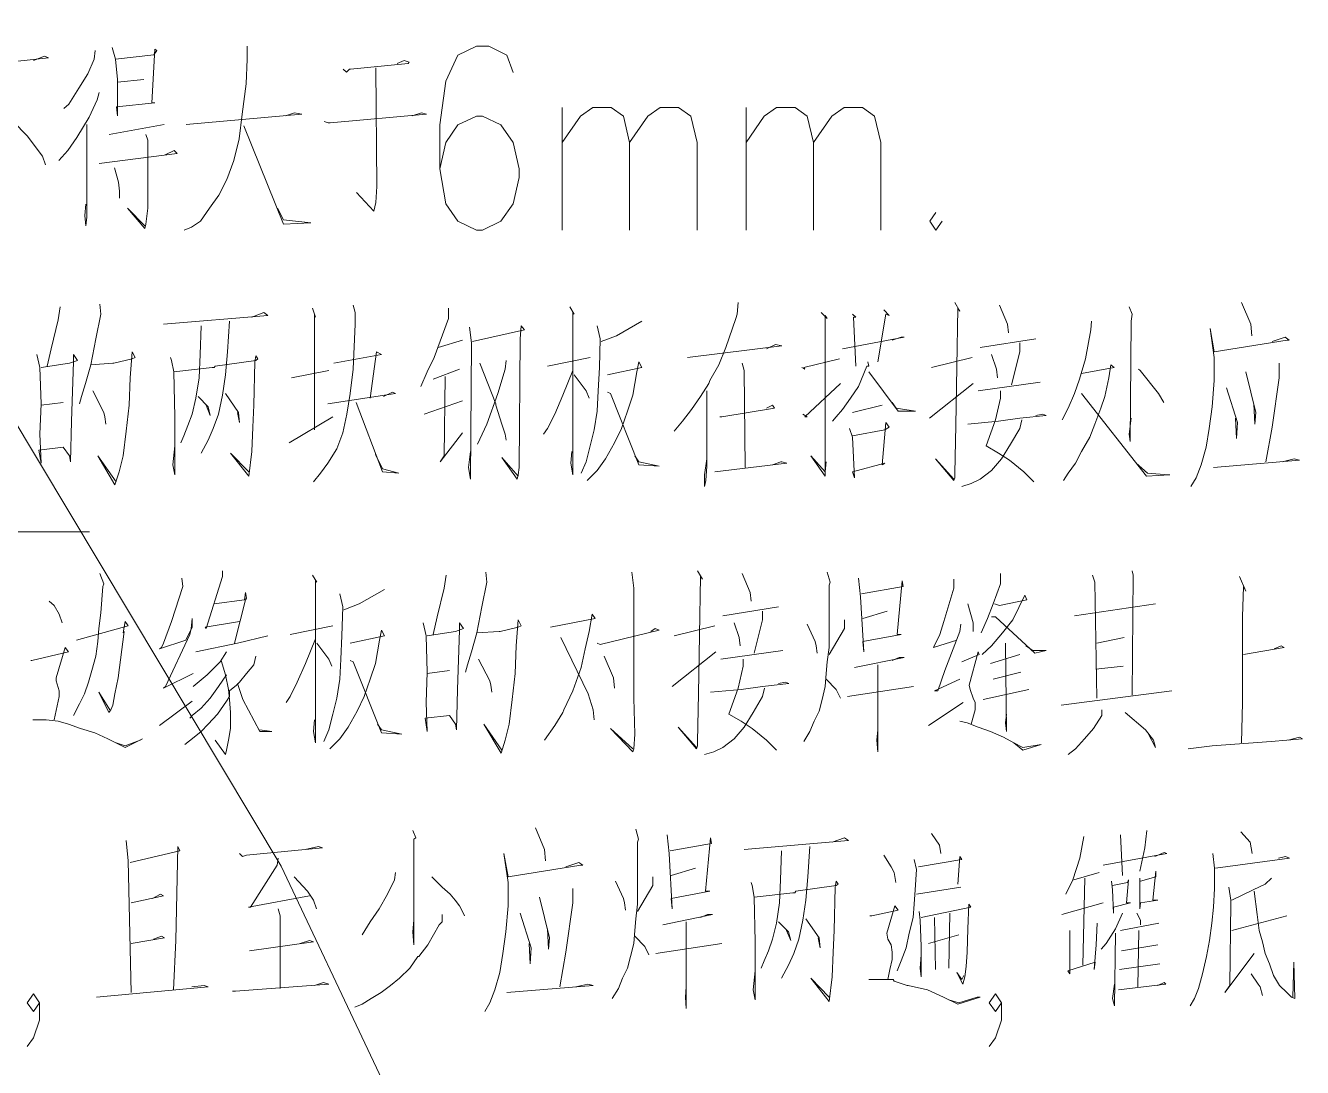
# Model space of a CAD drawing. Header units: millimetres. Extents: x 0 to 829, y 0 to 586.
# Drawn here: x 634.11 to 661.5, y 454.36 to 476.71 of the extents above; entities that cross this region are included whole.
import ezdxf

# ---------------------------------------------------------------- set-up
doc = ezdxf.new("R2010")
doc.units = ezdxf.units.MM

msp = doc.modelspace()

# ---------------------------------------------------------------- linework, layer by layer
at = {"color": 0, "lineweight": 0}
for points in [[(614.831694, 291.75075), (624.166194, 302.051861), (632.445889, 313.21375), (639.593167, 325.137639), (645.533944, 337.703583), (650.218833, 350.791639), (653.594917, 364.274806), (655.633972, 378.022556), (656.318361, 391.907889), (655.633972, 405.789694), (653.594917, 419.540972), (650.218833, 433.024139), (645.533944, 446.112194), (639.593167, 458.678139), (632.445889, 470.5985), (624.166194, 481.763917), (614.831694, 492.065028)], [(635.60325, 476.175917), (635.578556, 475.988944), (635.448028, 475.6785), (635.254, 475.368056), (635.035278, 475.029389), (634.929444, 474.934139)], [(635.970139, 476.239417), (636.037167, 475.988944), (636.0795, 475.555028), (636.0795, 475.152861), (636.0795, 474.902389), (636.0795, 474.778917), (636.058333, 474.965889), (636.883833, 475.057611), (636.820333, 475.057611), (636.883833, 476.207667), (636.926167, 476.175917), (636.862667, 476.084194), (636.037167, 475.988944)], [(638.862917, 476.271167), (638.862917, 475.988944), (638.84175, 475.463306), (638.753556, 474.810667), (638.690056, 474.2815), (638.580694, 473.815833), (638.429, 473.413667), (638.252611, 473.071472), (638.058583, 472.792778), (637.861028, 472.514083), (637.667, 472.387083), (637.515306, 472.327111)], [(644.570861, 475.706722), (644.436806, 476.080667), (644.045222, 476.271167), (643.780639, 476.271167), (643.385528, 476.080667), (643.124472, 475.51975), (642.993944, 474.581361), (642.993944, 473.639444), (643.124472, 472.888028), (643.385528, 472.514083), (643.780639, 472.327111), (643.911167, 472.327111), (644.306278, 472.514083), (644.570861, 472.888028), (644.701389, 473.452472), (644.701389, 473.639444), (644.570861, 474.203889), (644.306278, 474.581361), (643.911167, 474.768333), (643.780639, 474.768333), (643.385528, 474.581361), (643.124472, 474.203889), (642.993944, 473.639444)], [(632.36475, 475.77375), (634.601361, 476.020694), (634.516694, 476.052444), (634.276806, 475.960722)], [(640.926667, 475.77375), (640.993694, 475.71025), (641.057194, 475.77375), (641.078361, 475.77375), (642.320139, 475.897222), (642.341306, 475.928972), (642.231944, 475.960722), (642.08025, 475.897222)], [(641.621639, 475.8055), (641.646333, 473.258444), (641.621639, 472.91625), (641.579306, 472.729278), (641.208889, 473.134972), (641.579306, 472.729278), (641.600472, 472.824528)], [(636.0795, 475.495056), (636.643944, 475.555028)], [(635.687917, 475.276333), (635.645583, 475.121111), (635.472722, 474.747167), (635.211667, 474.31325), (635.014111, 474.034556), (634.820083, 473.815833)], [(637.557639, 474.591944), (640.037667, 474.810667), (639.882444, 474.842417), (639.688417, 474.778917)], [(640.513917, 474.655444), (640.602111, 474.623694), (640.644444, 474.623694), (642.708194, 474.810667), (642.602361, 474.842417), (642.404806, 474.778917)], [(645.622139, 472.327111), (645.622139, 474.955306)], [(645.622139, 474.203889), (646.01725, 474.768333), (646.278306, 474.955306), (646.673417, 474.955306), (646.934472, 474.768333), (647.068528, 474.203889), (647.068528, 472.327111)], [(647.068528, 474.203889), (647.460111, 474.768333), (647.724694, 474.955306), (648.119806, 474.955306), (648.380861, 474.768333), (648.514917, 474.203889), (648.514917, 472.327111)], [(649.566194, 472.327111), (649.566194, 474.955306)], [(649.566194, 474.203889), (649.957778, 474.768333), (650.222361, 474.955306), (650.617472, 474.955306), (650.878528, 474.768333), (651.012583, 474.203889), (651.012583, 472.327111)], [(651.012583, 474.203889), (651.404167, 474.768333), (651.66875, 474.955306), (652.063861, 474.955306), (652.324917, 474.768333), (652.455444, 474.203889), (652.455444, 472.327111)], [(634.537861, 473.724111), (634.470833, 473.911083), (634.146278, 474.345), (633.842889, 474.655444)], [(635.426861, 474.591944), (635.426861, 472.605806), (635.405694, 472.418833), (635.384528, 472.637556), (635.405694, 472.8845)], [(635.906639, 474.37675), (637.081389, 474.591944)], [(638.795889, 474.563722), (639.646083, 472.450583), (640.231694, 472.482333), (639.646083, 472.542306), (639.515556, 472.792778)], [(636.689806, 474.37675), (636.732139, 474.253278), (636.732139, 473.350167), (636.732139, 472.792778), (636.689806, 472.450583), (636.668639, 472.358861), (636.298222, 472.792778), (636.668639, 472.418833)], [(635.687917, 473.755861), (637.363611, 473.971056), (637.296583, 474.034556), (637.102556, 473.942833)], [(636.016, 473.660611), (636.100667, 473.350167), (636.121833, 473.163194), (636.121833, 473.007972)], [(653.640778, 472.701056), (653.51025, 472.514083), (653.640778, 472.327111), (653.771306, 472.514083)], [(634.855361, 470.679639), (634.8095, 470.400944), (634.657806, 469.780056), (634.573139, 469.406111)], [(635.702028, 470.739611), (635.723194, 470.524417), (635.613833, 469.99525), (635.508, 469.437861), (635.398639, 469.032167), (635.310444, 468.753472), (635.268111, 468.59825)], [(640.266972, 470.647889), (640.330472, 470.460917), (640.309306, 470.524417), (640.309306, 468.040861)], [(641.134806, 470.711389), (641.180667, 470.556167), (641.180667, 470.305694), (641.134806, 469.342611), (641.071306, 468.816972), (641.004278, 468.379528), (640.919611, 467.977361), (640.789083, 467.635167), (640.591528, 467.324722), (640.439833, 467.109528), (640.288139, 466.922556)], [(643.180917, 470.647889), (643.180917, 470.429167), (642.874, 469.593083), (642.722306, 469.282639), (642.591778, 468.972194)], [(645.787944, 470.679639), (645.876139, 470.524417), (645.851444, 470.556167), (645.851444, 467.077778), (645.809111, 467.324722), (645.830278, 467.575194)], [(649.396861, 470.771361), (649.375694, 470.524417), (649.351, 470.429167), (649.135806, 469.808278), (648.984111, 469.437861), (648.786556, 469.095667), (648.765389, 469.032167), (648.592528, 468.753472), (648.394972, 468.474778), (648.200944, 468.224306), (648.028083, 468.009111)], [(654.046472, 470.771361), (654.155833, 470.584389), (654.1135, 470.647889), (654.071167, 468.132583), (654.046472, 467.109528), (654.046472, 467.014278), (654.025306, 466.954306), (653.633722, 467.419972), (654.025306, 466.982528)], [(655.0025, 470.711389), (655.178889, 470.305694), (655.200056, 470.118722)], [(657.785917, 470.679639), (657.852944, 470.524417), (657.82825, 470.369194), (657.807083, 467.790389), (657.785917, 467.945611), (657.82825, 468.287806)], [(660.198917, 470.771361), (660.396472, 470.305694), (660.417639, 470.05875)], [(637.070806, 470.305694), (639.310944, 470.492667), (639.22275, 470.556167), (638.961694, 470.460917)], [(651.178389, 470.556167), (651.308917, 470.429167), (651.266583, 470.492667), (651.266583, 467.388222), (651.266583, 467.046028), (650.959667, 467.479944), (651.266583, 467.13775), (651.28775, 467.356472)], [(651.852194, 470.524417), (651.919222, 470.460917), (651.873361, 470.460917), (651.919222, 469.406111)], [(652.526, 470.616139), (652.635361, 470.492667), (652.568333, 470.524417), (652.395472, 469.497833)], [(637.875139, 470.273944), (637.853972, 469.653056), (637.832806, 469.159167), (637.765778, 468.721722), (637.681111, 468.379528), (637.592917, 468.132583), (637.504722, 467.913861), (637.441222, 467.758639)], [(637.875139, 467.543444), (638.026833, 467.822139), (638.136194, 468.069083), (638.245556, 468.379528), (638.33375, 468.785222), (638.39725, 469.219139), (638.439583, 469.716556), (638.485444, 470.369194)], [(643.636, 470.245722), (643.678333, 469.903528), (643.657167, 466.982528), (643.614833, 467.233), (643.657167, 467.575194)], [(643.6995, 469.935278), (644.81075, 470.182222), (644.743722, 470.273944), (644.722556, 469.99525), (644.701389, 467.233), (644.680222, 467.077778), (644.659056, 466.982528), (644.330972, 467.448194), (644.680222, 467.046028)], [(646.373556, 470.273944), (646.440583, 469.99525), (646.419417, 469.374361), (646.394722, 468.876944), (646.373556, 468.443028), (646.310056, 468.040861), (646.221861, 467.698667), (646.137194, 467.356472), (646.027833, 467.109528)], [(647.329583, 470.369194), (646.786306, 470.05875), (646.46175, 469.935278)], [(656.981583, 470.369194), (656.960417, 470.182222), (656.851056, 469.561333), (656.720528, 469.127417), (656.611167, 468.816972), (656.480639, 468.506528), (656.350111, 468.256056)], [(660.851556, 469.935278), (661.133778, 470.027), (661.221972, 469.9635), (661.176111, 469.9635), (659.613306, 469.716556), (659.525111, 470.213972), (659.613306, 469.593083), (659.613306, 469.095667), (659.567444, 468.53475), (659.503944, 468.069083), (659.436917, 467.666917), (659.331083, 467.292972), (659.221722, 467.014278), (659.112361, 466.827306)], [(642.962194, 469.808278), (643.484306, 469.9635)], [(648.310306, 469.593083), (650.331722, 469.840028), (650.201194, 469.871778), (650.003639, 469.780056)], [(651.633472, 469.780056), (652.959917, 470.027), (652.896417, 470.027), (652.698861, 469.9635)], [(654.58975, 469.808278), (655.785667, 469.99525)], [(655.439944, 469.903528), (655.439944, 469.716556), (655.263556, 469.003944)], [(634.354417, 469.653056), (634.417917, 469.374361), (634.442611, 468.59825), (634.417917, 467.945611), (634.442611, 467.324722), (634.39675, 467.603417), (634.918861, 467.666917), (635.049389, 467.479944), (635.070556, 467.356472), (635.091722, 468.224306), (635.137583, 469.497833), (635.137583, 469.653056), (635.22225, 469.529583), (635.049389, 469.469611), (634.442611, 469.374361)], [(635.508, 469.437861), (635.98425, 469.469611), (636.005417, 469.469611), (636.397, 469.561333), (636.464028, 469.593083), (636.397, 469.716556), (636.354667, 469.159167), (636.3335, 468.5665), (636.266472, 468.009111), (636.202972, 467.479944), (636.114778, 467.13775), (636.026583, 466.859056), (635.659694, 467.479944), (636.051278, 466.922556)], [(637.2225, 469.593083), (637.243667, 469.529583), (637.289528, 469.282639), (637.310694, 468.319556), (637.310694, 467.448194), (637.310694, 467.077778), (637.268361, 467.292972), (637.310694, 467.698667)], [(637.289528, 469.282639), (638.115028, 469.374361), (638.157361, 469.374361), (638.178528, 469.406111), (639.049889, 469.529583), (639.092222, 469.561333), (639.049889, 469.624833), (639.028722, 469.497833), (639.007556, 468.5665), (638.982861, 468.100833), (638.961694, 467.575194), (638.898194, 467.046028), (638.506611, 467.543444), (638.898194, 467.13775)], [(640.722056, 469.469611), (641.745111, 469.653056), (641.63575, 469.716556), (641.505222, 468.721722)], [(645.308167, 469.406111), (646.221861, 469.593083)], [(650.765639, 469.374361), (650.829139, 469.342611), (650.807972, 469.374361), (651.569972, 469.561333)], [(653.549056, 469.374361), (654.416889, 469.593083)], [(654.829639, 469.653056), (654.939, 469.342611), (654.960167, 469.159167)], [(639.811889, 469.159167), (640.612694, 469.314389)], [(643.417278, 469.342611), (642.852833, 469.127417)], [(644.419167, 469.529583), (644.398, 469.342611), (644.242778, 468.816972), (644.006417, 468.164333), (643.808861, 467.730417)], [(643.854722, 469.469611), (644.200444, 468.59825), (644.200444, 468.5665), (644.330972, 468.164333), (644.398, 467.945611), (644.419167, 467.822139)], [(645.851444, 469.314389), (645.63625, 468.785222), (645.463389, 468.379528), (645.308167, 468.069083), (645.2235, 467.945611)], [(646.592278, 469.219139), (647.329583, 469.374361), (647.266083, 469.497833), (647.22375, 469.282639), (647.135556, 468.785222), (647.026194, 468.443028), (646.895667, 468.069083), (646.743972, 467.758639), (646.549944, 467.419972), (646.373556, 467.1695), (646.158361, 466.954306)], [(649.481528, 469.469611), (649.527389, 469.314389), (649.548556, 467.233)], [(652.17675, 469.497833), (652.201444, 469.406111), (652.155583, 469.406111), (651.982722, 468.972194), (651.809861, 468.721722), (651.633472, 468.474778), (651.502944, 468.319556), (651.418278, 468.224306)], [(652.201444, 469.282639), (652.829389, 468.443028), (653.199806, 468.443028), (652.787056, 468.506528), (652.698861, 468.63)], [(656.766389, 469.250889), (657.461361, 469.374361), (657.394333, 469.437861), (657.352, 469.159167), (657.263806, 468.753472), (657.179139, 468.506528), (657.048611, 468.164333), (656.93925, 467.885639), (656.766389, 467.575194), (656.635861, 467.324722), (656.480639, 467.109528), (656.374806, 466.954306)], [(657.983472, 469.342611), (658.025806, 469.314389), (658.417389, 468.816972), (658.52675, 468.63)], [(660.287111, 469.282639), (660.502306, 468.411278), (660.481139, 468.164333), (660.459972, 468.59825)], [(661.00325, 469.469611), (661.00325, 469.159167), (660.851556, 468.100833), (660.721028, 467.356472)], [(643.113889, 469.187389), (643.092722, 467.479944), (643.004528, 467.356472), (643.484306, 467.977361)], [(645.876139, 469.219139), (646.137194, 468.876944), (646.200694, 468.721722)], [(650.786806, 468.379528), (650.875, 468.319556), (650.829139, 468.319556), (651.591139, 469.032167)], [(653.503194, 468.287806), (654.438056, 469.032167)], [(654.547417, 468.876944), (655.873861, 469.063917)], [(635.550333, 468.876944), (635.790222, 468.411278), (635.811389, 468.319556), (635.832556, 468.164333)], [(637.811639, 468.753472), (638.026833, 468.53475), (638.072694, 468.351306), (637.9845, 468.5665)], [(638.39725, 468.816972), (638.679472, 468.411278), (638.700639, 468.196083), (638.658306, 468.411278)], [(640.591528, 468.59825), (642.0485, 468.816972), (641.985, 468.845194), (641.787444, 468.753472)], [(646.592278, 468.845194), (646.655778, 468.816972), (647.266083, 467.292972), (647.7, 467.26475), (647.266083, 467.356472), (647.177889, 467.479944)], [(648.723056, 468.876944), (648.723056, 467.26475), (648.701889, 466.954306), (648.677194, 466.827306), (648.677194, 467.077778), (648.723056, 467.419972)], [(655.027194, 468.876944), (655.027194, 468.721722), (654.917833, 468.256056), (654.720278, 467.698667), (654.981333, 467.543444), (655.221222, 467.388222), (655.524611, 467.13775), (655.743333, 466.922556)], [(656.766389, 468.816972), (658.156333, 467.046028), (658.657278, 467.077778), (658.632583, 467.077778), (658.1775, 467.109528), (657.937611, 467.324722)], [(659.874361, 468.940444), (660.110722, 468.196083), (660.089556, 467.853889), (660.068389, 468.287806)], [(634.442611, 468.5665), (634.918861, 468.63)], [(641.201833, 468.63), (641.766278, 467.13775), (642.115528, 467.109528), (641.766278, 467.20125), (641.614583, 467.511694)], [(643.484306, 468.66175), (642.658806, 468.379528)], [(649.005278, 468.319556), (649.047611, 468.319556), (650.180028, 468.506528), (650.134167, 468.5665), (650.003639, 468.506528)], [(651.852194, 468.411278), (652.483667, 468.5665)], [(639.766028, 467.758639), (640.700889, 468.319556)], [(651.788694, 468.069083), (651.852194, 467.885639), (651.894528, 467.014278), (651.852194, 467.13775), (652.547167, 467.324722), (652.483667, 467.292972), (652.568333, 468.196083), (652.635361, 468.100833), (652.547167, 468.040861), (651.852194, 467.913861)], [(655.482278, 468.256056), (655.439944, 468.069083), (655.242389, 467.730417), (655.048361, 467.419972), (654.829639, 467.1695), (654.58975, 466.982528), (654.395722, 466.890806), (654.198167, 466.827306)], [(654.328694, 468.164333), (654.981333, 468.224306), (655.439944, 468.287806), (656.004389, 468.351306), (655.937361, 468.379528), (655.785667, 468.351306)], [(659.592139, 467.233), (661.437167, 467.388222), (661.327806, 467.419972), (661.070278, 467.356472)], [(648.895917, 467.13775), (650.441083, 467.324722), (650.331722, 467.356472), (650.310556, 467.356472), (650.134167, 467.292972)], [(514.674556, 465.850111), (635.483306, 465.850111)], [(635.702028, 464.957583), (635.790222, 464.738861), (635.765528, 464.678889), (635.723194, 464.117972), (635.680861, 463.775778), (635.659694, 463.497083), (635.613833, 463.186639), (635.529167, 462.876194), (635.462139, 462.62925), (635.377472, 462.378778), (635.268111, 462.163583), (635.137583, 461.913111)], [(638.33375, 465.017556), (638.33375, 464.894083), (637.9845, 463.775778), (637.963333, 463.807528), (638.700639, 463.931)], [(640.266972, 464.925833), (640.355167, 464.770611), (640.330472, 464.802361), (640.330472, 461.323972), (640.288139, 461.570917), (640.309306, 461.821389)], [(643.135056, 464.925833), (643.092722, 464.647139), (642.941028, 464.02625), (642.852833, 463.652306)], [(643.98525, 464.989333), (644.006417, 464.770611), (643.897056, 464.241444), (643.787694, 463.684056), (643.678333, 463.278361), (643.593667, 462.999667), (643.547806, 462.844444)], [(647.114389, 464.989333), (647.156722, 464.647139), (647.156722, 462.347028), (647.156722, 462.287056), (647.177889, 461.510944), (647.156722, 461.2005), (647.135556, 461.137), (646.655778, 461.634417), (647.135556, 461.2005)], [(648.5255, 465.017556), (648.634861, 464.834111), (648.592528, 464.894083), (648.546667, 462.378778), (648.5255, 461.355722), (648.5255, 461.260472), (648.504333, 461.2005), (648.11275, 461.666167), (648.504333, 461.228722)], [(649.481528, 464.957583), (649.657917, 464.551889), (649.679083, 464.364917)], [(651.308917, 464.989333), (651.372417, 464.770611), (651.35125, 464.707111), (651.35125, 463.807528), (651.35125, 463.373611), (651.308917, 463.063167), (651.28775, 462.812694), (651.266583, 462.534), (651.199556, 462.255306), (651.136056, 462.008361), (651.026694, 461.789639), (650.9385, 461.570917), (650.807972, 461.355722)], [(655.027194, 464.957583), (655.027194, 464.738861), (654.871972, 464.304944), (654.744972, 463.9945), (654.614444, 463.684056)], [(657.00275, 464.925833), (657.048611, 464.770611), (657.090944, 462.287056)], [(657.852944, 465.017556), (657.874111, 464.925833), (657.852944, 462.347028)], [(660.156583, 464.894083), (660.287111, 464.583639), (660.24125, 464.678889), (660.220083, 464.02625), (660.220083, 462.191806), (660.198917, 461.323972)], [(637.462389, 464.862333), (637.483556, 464.678889), (637.243667, 463.931), (637.070806, 463.465333), (637.028472, 463.373611), (636.986139, 463.341861), (637.550583, 463.528833), (637.681111, 463.807528), (637.681111, 463.9945), (637.659944, 463.775778), (637.63525, 463.652306), (637.113139, 462.534), (637.070806, 462.50225), (637.702278, 462.812694)], [(651.982722, 464.862333), (652.025056, 464.460167), (652.092083, 463.278361), (652.070917, 463.497083), (652.896417, 463.652306), (652.808222, 463.652306), (652.917583, 464.802361), (652.93875, 464.678889), (652.046222, 464.523667)], [(654.025306, 464.834111), (654.025306, 464.647139), (653.810111, 463.931), (653.721917, 463.652306), (653.591389, 463.373611), (654.092333, 463.528833)], [(634.615472, 464.364917), (634.724833, 464.273194), (634.834194, 464.086222), (634.897694, 463.89925)], [(638.157361, 464.304944), (638.81, 464.396667), (638.831167, 464.551889), (638.852333, 464.428417), (638.831167, 464.396667), (638.591278, 463.465333)], [(640.852583, 464.523667), (640.919611, 464.241444), (640.898444, 463.620556), (640.87375, 463.123139), (640.852583, 462.689222), (640.789083, 462.287056), (640.700889, 461.944861), (640.612694, 461.602667), (640.506861, 461.355722)], [(641.808611, 464.615389), (641.265333, 464.304944), (640.940778, 464.181472)], [(654.896667, 464.304944), (655.0025, 464.273194), (655.591639, 464.396667), (655.545778, 464.491917), (655.28825, 463.96275), (655.069528, 463.684056), (654.829639, 463.405361), (654.635611, 463.218389)], [(645.375194, 463.807528), (646.331222, 463.9945), (646.264194, 464.086222), (646.200694, 463.715806), (646.1125, 463.341861), (646.027833, 462.939694), (645.851444, 462.442278), (645.657417, 462.036583), (645.63625, 461.976611), (645.463389, 461.697917), (645.244667, 461.383944)], [(649.068778, 464.054472), (650.264694, 464.241444)], [(649.918972, 464.149722), (649.918972, 463.96275), (649.742583, 463.250139)], [(652.070917, 463.9945), (652.593028, 464.149722)], [(654.328694, 464.304944), (654.438056, 463.89925), (654.438056, 463.715806)], [(656.611167, 464.054472), (658.350361, 464.304944)], [(635.201083, 463.528833), (636.308806, 463.839278), (636.245306, 463.931), (636.202972, 463.684056), (636.224139, 463.715806), (636.093611, 462.720972), (636.026583, 462.378778), (635.98425, 462.131833), (635.941917, 462.036583), (635.896056, 461.976611), (635.680861, 462.410528), (635.92075, 462.036583)], [(639.787194, 463.652306), (640.700889, 463.839278)], [(642.637639, 463.89925), (642.701139, 463.620556), (642.722306, 462.844444), (642.701139, 462.191806), (642.722306, 461.570917), (642.679972, 461.853139), (643.202083, 461.913111), (643.332611, 461.726139), (643.353778, 461.602667), (643.374944, 462.474028), (643.417278, 463.744028), (643.417278, 463.89925), (643.505472, 463.775778), (643.332611, 463.715806), (642.722306, 463.620556)], [(643.787694, 463.684056), (644.267472, 463.715806), (644.288639, 463.715806), (644.680222, 463.807528), (644.743722, 463.839278), (644.680222, 463.96275), (644.634361, 463.405361), (644.613194, 462.812694), (644.549694, 462.255306), (644.482667, 461.726139), (644.398, 461.383944), (644.309806, 461.10525), (643.939389, 461.726139), (644.330972, 461.16875)], [(648.028083, 463.620556), (648.895917, 463.839278)], [(649.308667, 463.89925), (649.418028, 463.588806), (649.439194, 463.405361)], [(650.875, 463.871028), (651.047861, 463.497083), (651.069028, 463.405361), (651.090194, 463.250139)], [(651.679333, 463.96275), (651.679333, 463.775778), (651.35125, 463.218389)], [(654.177, 463.871028), (654.155833, 463.715806), (653.831278, 462.876194), (653.679583, 462.442278), (653.612556, 462.442278), (654.155833, 462.689222)], [(654.829639, 464.02625), (654.917833, 464.02625), (655.7645, 463.250139), (656.004389, 463.310111), (655.722167, 463.310111), (655.570472, 463.405361)], [(637.765778, 463.278361), (638.658306, 463.465333), (639.310944, 463.620556)], [(640.330472, 463.560583), (640.115278, 463.031417), (639.938889, 462.62925), (639.787194, 462.318806), (639.702528, 462.191806)], [(641.071306, 463.465333), (641.808611, 463.620556), (641.745111, 463.744028), (641.702778, 463.528833), (641.614583, 463.031417), (641.505222, 462.689222), (641.374694, 462.318806), (641.223, 462.008361), (641.028972, 461.666167), (640.852583, 461.415694), (640.637389, 461.2005)], [(645.590389, 463.588806), (646.179528, 462.378778), (646.288889, 462.036583), (646.310056, 461.821389)], [(646.373556, 463.465333), (646.440583, 463.433583), (647.7, 463.744028), (647.615333, 463.775778), (647.527139, 463.715806)], [(657.090944, 463.465333), (657.676556, 463.588806)], [(634.223889, 463.094917), (634.245056, 463.094917), (635.028222, 463.278361), (634.961194, 463.373611), (634.767167, 462.720972), (634.767167, 462.657472), (634.834194, 462.442278), (634.834194, 462.318806), (634.724833, 461.821389)], [(638.418417, 463.278361), (638.287889, 463.063167), (638.005667, 462.784472), (637.702278, 462.534)], [(640.355167, 463.465333), (640.612694, 463.123139), (640.679722, 462.967917)], [(647.982222, 462.534), (648.917083, 463.278361)], [(649.026444, 463.123139), (650.352889, 463.310111)], [(654.198167, 463.063167), (654.568583, 463.218389), (654.547417, 463.278361), (654.353389, 462.56575), (654.374556, 462.474028), (654.438056, 462.287056), (654.483917, 462.191806), (654.483917, 462.036583), (654.395722, 461.726139)], [(655.133028, 463.465333), (655.157722, 461.570917), (655.133028, 461.757889), (655.157722, 461.944861)], [(660.24125, 463.218389), (661.112611, 463.373611), (661.045583, 463.405361), (660.893889, 463.341861)], [(639.049889, 463.186639), (639.007556, 462.999667), (638.852333, 462.812694), (638.700639, 462.62925), (638.637139, 462.56575), (638.485444, 462.442278), (638.485444, 462.318806), (638.418417, 462.223556), (638.224389, 461.944861), (638.026833, 461.726139), (637.875139, 461.570917), (637.723444, 461.447444), (637.529417, 461.292222)], [(638.309056, 463.094917), (638.39725, 462.784472), (638.46075, 462.474028), (638.485444, 462.255306), (638.506611, 461.976611), (638.506611, 461.634417), (638.46075, 461.383944), (638.418417, 461.16875), (638.39725, 461.0735), (638.178528, 461.383944)], [(641.071306, 463.094917), (641.134806, 463.063167), (641.745111, 461.539167), (642.179028, 461.510944), (641.745111, 461.602667), (641.656917, 461.726139)], [(643.830028, 463.123139), (644.069917, 462.657472), (644.091083, 462.56575), (644.115778, 462.410528)], [(646.52525, 463.186639), (646.722806, 462.720972), (646.743972, 462.50225)], [(649.506222, 463.123139), (649.506222, 462.967917), (649.396861, 462.50225), (649.199306, 461.944861), (649.460361, 461.789639), (649.70025, 461.634417), (650.003639, 461.383944), (650.222361, 461.16875)], [(651.894528, 462.939694), (652.959917, 463.154889), (652.850556, 463.154889), (652.698861, 463.094917)], [(652.395472, 462.999667), (652.395472, 461.137), (652.374306, 461.383944), (652.395472, 461.602667)], [(655.439944, 463.218389), (654.808472, 463.031417)], [(638.418417, 462.784472), (638.245556, 462.534), (638.072694, 462.287056), (637.875139, 462.068333), (637.681111, 461.913111), (637.63525, 461.853139)], [(642.722306, 462.812694), (643.202083, 462.876194)], [(654.871972, 462.689222), (655.461111, 462.844444)], [(657.069778, 462.907944), (657.655389, 462.967917)], [(638.658306, 462.5975), (638.767667, 462.255306), (639.138083, 461.570917), (639.395611, 461.570917), (639.138083, 461.602667)], [(649.961306, 462.50225), (649.918972, 462.318806), (649.721417, 461.976611), (649.527389, 461.666167), (649.308667, 461.415694), (649.068778, 461.228722), (648.87475, 461.137), (648.677194, 461.0735)], [(648.807722, 462.410528), (649.460361, 462.474028), (649.918972, 462.534), (650.483417, 462.5975), (650.416389, 462.62925), (650.264694, 462.5975)], [(651.28775, 462.689222), (651.502944, 462.474028), (651.591139, 462.287056)], [(651.742833, 462.318806), (653.157472, 462.534)], [(655.633972, 462.474028), (654.656778, 462.255306)], [(656.328944, 462.131833), (658.699611, 462.442278)], [(636.986139, 461.697917), (637.681111, 462.223556)], [(653.482028, 461.697917), (654.222861, 462.191806)], [(657.200306, 462.036583), (657.200306, 461.913111), (657.023917, 461.634417), (656.829889, 461.415694), (656.635861, 461.2005), (656.480639, 461.0735)], [(657.697722, 461.976611), (658.135167, 461.602667), (658.308028, 461.383944), (658.350361, 461.228722), (658.198667, 461.510944)], [(634.266222, 461.821389), (634.417917, 461.821389), (634.548444, 461.821389), (634.8095, 461.789639), (635.028222, 461.726139), (635.289278, 461.634417), (635.592667, 461.539167), (635.874889, 461.415694), (636.114778, 461.292222), (636.245306, 461.228722), (636.615722, 461.415694), (636.569861, 461.383944), (636.245306, 461.260472), (636.051278, 461.323972)], [(654.155833, 461.789639), (654.307528, 461.757889), (654.547417, 461.666167), (654.808472, 461.570917), (655.090694, 461.447444), (655.309417, 461.323972), (655.503444, 461.16875), (655.895028, 461.292222), (655.503444, 461.228722), (655.309417, 461.323972)], [(659.048861, 461.2005), (659.567444, 461.260472), (660.830389, 461.355722), (661.504194, 461.415694), (661.437167, 461.447444), (661.200806, 461.383944)], [(642.415389, 459.447194), (642.482417, 459.291972), (642.440083, 459.260222), (642.440083, 456.991861), (642.415389, 457.270556), (642.440083, 457.521028)], [(645.047111, 459.507167), (645.241139, 459.0415), (645.265833, 458.794556)], [(647.199056, 459.475417), (647.262556, 459.260222), (647.241389, 459.196722), (647.241389, 458.297139), (647.241389, 457.863222), (647.199056, 457.552778), (647.177889, 457.302306), (647.156722, 457.023611), (647.089694, 456.744917), (647.026194, 456.494444), (646.916833, 456.27925), (646.828639, 456.060528), (646.698111, 455.841806)], [(658.163389, 459.447194), (658.121056, 459.07325), (658.011694, 458.575833)], [(660.184806, 459.415444), (660.382361, 459.196722), (660.403528, 459.07325), (660.424694, 458.949778)], [(636.266472, 459.228472), (636.308806, 458.794556), (636.372306, 455.968806)], [(647.872861, 459.351944), (647.915194, 458.949778), (647.982222, 457.767972), (647.961056, 457.986694), (648.786556, 458.141917), (648.698361, 458.141917), (648.807722, 459.291972), (648.828889, 459.164972), (647.936361, 459.00975)], [(649.523861, 459.0415), (651.764, 459.228472), (651.675806, 459.291972), (651.41475, 459.196722)], [(653.545528, 459.383694), (653.718389, 459.133222), (653.743083, 458.949778)], [(656.815778, 459.320194), (656.731111, 458.854528), (656.575889, 458.388861), (656.424194, 458.078417)], [(657.598944, 459.351944), (657.641278, 458.484111)], [(636.351139, 458.762806), (637.416528, 459.00975), (637.374194, 459.105), (637.331861, 457.087111), (637.286, 456.028778)], [(638.700639, 458.949778), (638.764139, 458.886278), (638.852333, 458.918028), (640.482167, 459.07325), (640.393972, 459.105), (640.11175, 459.0415)], [(645.69975, 458.667556), (645.981972, 458.762806), (646.066639, 458.699306), (646.024306, 458.699306), (644.4615, 458.452361), (644.373306, 458.949778), (644.4615, 458.328889), (644.4615, 457.831472), (644.415639, 457.270556), (644.352139, 456.804889), (644.285111, 456.402722), (644.17575, 456.028778), (644.069917, 455.750083), (643.960556, 455.563111)], [(650.328194, 459.00975), (650.307028, 458.388861), (650.285861, 457.891444), (650.218833, 457.457528), (650.134167, 457.115333), (650.045972, 456.868389), (649.957778, 456.649667), (649.894278, 456.494444)], [(650.328194, 456.27925), (650.479889, 456.557944), (650.58925, 456.804889), (650.698611, 457.115333), (650.786806, 457.521028), (650.850306, 457.954944), (650.892639, 458.452361), (650.9385, 459.105)], [(652.522472, 458.918028), (652.677694, 458.667556), (652.741194, 458.544083), (652.783528, 458.328889)], [(653.263306, 458.667556), (654.198167, 458.822778), (654.155833, 458.886278), (654.109972, 458.297139)], [(657.228528, 458.699306), (658.597306, 458.949778), (658.533806, 458.978), (658.339778, 458.886278)], [(659.578028, 458.949778), (659.620361, 458.639333), (659.620361, 458.201889), (659.599194, 457.799722), (659.556861, 457.457528), (659.511, 457.087111), (659.4475, 456.744917), (659.359306, 456.370972), (659.271111, 456.060528), (659.186444, 455.841806), (659.09825, 455.686583)], [(659.641528, 458.639333), (661.229028, 458.854528), (661.140833, 458.886278), (660.989139, 458.854528)], [(639.526139, 458.854528), (639.504972, 458.699306), (638.937, 457.799722), (638.894667, 457.799722), (640.199944, 458.046667)], [(647.961056, 458.484111), (648.479639, 458.639333)], [(653.175111, 458.822778), (653.220972, 458.607583), (653.196278, 458.173667), (653.175111, 457.863222), (653.153944, 457.581), (653.069278, 457.242333), (653.00225, 456.931889), (652.892889, 456.649667), (652.808222, 456.434472)], [(639.871861, 458.452361), (640.157611, 458.141917), (640.288139, 457.954944), (640.351639, 457.767972)], [(642.0485, 458.544083), (642.023806, 458.388861), (641.872111, 458.078417), (641.69925, 457.767972), (641.505222, 457.489278), (641.328833, 457.210583)], [(642.828139, 458.452361), (643.046861, 458.233639), (643.219722, 458.078417), (643.329083, 457.954944), (643.417278, 457.831472), (643.480778, 457.708), (643.526639, 457.61275)], [(646.765139, 458.357111), (646.938, 457.986694), (646.959167, 457.891444), (646.980333, 457.736222)], [(647.569472, 458.452361), (647.569472, 458.265389), (647.241389, 457.708)], [(649.675556, 458.328889), (649.696722, 458.265389), (649.742583, 458.018444), (649.76375, 457.055361), (649.76375, 456.184), (649.76375, 455.813583), (649.721417, 456.028778), (649.76375, 456.434472)], [(649.742583, 458.018444), (650.568083, 458.110167), (650.610417, 458.110167), (650.631583, 458.141917), (651.502944, 458.265389), (651.545278, 458.297139), (651.502944, 458.357111), (651.481778, 458.233639), (651.460611, 457.302306), (651.435917, 456.836639), (651.41475, 456.307472), (651.35125, 455.781833), (650.959667, 456.27925), (651.35125, 455.873556)], [(656.600583, 458.388861), (657.143861, 458.544083)], [(656.836944, 458.420611), (656.794611, 456.557944)], [(657.404917, 458.357111), (657.426083, 458.173667), (657.44725, 457.67625), (657.44725, 457.799722), (657.817667, 457.891444), (657.729472, 457.891444), (657.771806, 458.388861), (657.750639, 458.328889), (657.426083, 458.265389)], [(658.011694, 458.420611), (658.011694, 457.767972), (658.032861, 457.891444), (658.403278, 457.954944), (658.293917, 457.954944), (658.360944, 458.575833), (658.360944, 458.452361), (658.032861, 458.357111)], [(660.837444, 458.420611), (660.706917, 458.297139), (660.445861, 458.173667), (659.990778, 457.954944)], [(636.372306, 457.891444), (637.070806, 458.046667), (637.003778, 458.078417), (636.830917, 457.986694)], [(645.851444, 458.201889), (645.851444, 457.891444), (645.69975, 456.836639), (645.569222, 456.092278)], [(654.177, 458.233639), (653.220972, 458.078417)], [(659.92375, 458.233639), (659.969611, 457.954944), (659.969611, 457.891444), (659.948444, 456.124028), (659.839083, 455.968806), (660.467028, 456.804889)], [(660.467028, 458.141917), (660.534056, 457.6445), (660.576389, 457.302306), (660.643417, 457.055361), (660.706917, 456.804889), (660.795111, 456.589694), (660.879778, 456.339222), (661.010306, 456.124028), (661.165528, 455.968806), (661.271361, 455.873556), (661.338389, 455.841806), (661.317222, 456.621444), (661.296056, 455.873556)], [(645.135306, 458.018444), (645.3505, 457.147083), (645.329333, 456.900139), (645.308167, 457.334056)], [(652.219083, 457.61275), (652.264944, 457.61275), (652.829389, 457.736222), (652.762361, 457.831472), (652.5895, 457.242333), (652.610667, 457.115333), (652.677694, 456.991861), (652.698861, 456.836639), (652.698861, 456.681417), (652.653, 456.462694), (652.610667, 456.2475)], [(653.326806, 457.581), (654.392194, 457.799722), (654.349861, 457.863222), (654.328694, 457.334056), (654.307528, 456.836639), (654.286361, 456.526194), (654.261667, 456.307472), (654.219333, 456.15225), (654.088806, 456.402722), (654.198167, 456.2475), (654.2405, 456.339222)], [(657.228528, 457.891444), (656.339528, 457.6445)], [(639.526139, 457.767972), (639.568472, 457.61275), (639.568472, 456.060528)], [(643.046861, 457.6445), (643.046861, 457.489278), (642.983361, 457.425778), (642.743472, 456.991861), (642.545917, 456.744917), (642.52475, 456.744917), (642.351889, 456.494444), (642.133167, 456.27925), (641.939139, 456.124028), (641.741583, 455.968806), (641.526389, 455.841806), (641.328833, 455.718333), (641.177139, 455.658361)], [(644.719028, 457.67625), (644.958917, 456.931889), (644.93775, 456.589694), (644.916583, 457.023611)], [(647.784667, 457.425778), (648.850056, 457.6445), (648.740694, 457.6445), (648.589, 457.581)], [(650.850306, 457.552778), (651.132528, 457.147083), (651.153694, 456.931889), (651.111361, 457.147083)], [(653.284472, 457.708), (653.305639, 457.521028), (653.326806, 456.960111), (653.326806, 456.307472), (653.305639, 456.494444), (653.326806, 456.776667)], [(653.612556, 457.581), (653.633722, 456.462694)], [(653.915944, 456.494444), (653.937111, 457.67625)], [(657.641278, 457.67625), (657.489583, 457.334056), (657.295556, 457.023611), (657.186194, 456.900139)], [(657.948194, 457.67625), (658.032861, 457.521028), (658.032861, 457.425778)], [(661.165528, 457.61275), (659.990778, 457.302306)], [(648.285611, 457.489278), (648.285611, 455.626611), (648.264444, 455.873556), (648.285611, 456.092278)], [(650.264694, 457.489278), (650.479889, 457.270556), (650.52575, 457.087111), (650.437556, 457.302306)], [(656.512389, 457.302306), (656.512389, 456.370972), (656.470056, 456.434472), (657.055667, 456.621444), (657.0345, 456.462694), (657.076833, 456.991861), (657.098, 457.457528)], [(657.489583, 457.242333), (657.468417, 455.686583), (657.426083, 455.841806), (657.468417, 456.15225)], [(657.598944, 457.302306), (658.424444, 457.457528)], [(657.990528, 457.302306), (657.969361, 456.092278)], [(636.372306, 457.023611), (637.091972, 457.147083), (637.024944, 457.178833), (636.852083, 457.115333)], [(638.915833, 456.868389), (640.288139, 457.055361), (640.199944, 457.087111), (640.002389, 457.023611)], [(647.177889, 457.178833), (647.393083, 456.960111), (647.481278, 456.776667)], [(647.632972, 456.804889), (649.047611, 457.023611)], [(654.131139, 457.210583), (653.482028, 457.023611)], [(657.620111, 456.868389), (658.403278, 456.991861)], [(658.445611, 456.589694), (657.577778, 456.462694)], [(638.548944, 455.997028), (638.612444, 455.997028), (640.612694, 456.15225), (640.503333, 456.184), (640.309306, 456.124028)], [(644.436806, 455.968806), (646.285361, 456.124028), (646.176, 456.15225), (645.914944, 456.092278)], [(652.197917, 456.2475), (652.219083, 456.2475), (652.437806, 456.2475), (652.720028, 456.2475), (652.741194, 456.21575), (653.023417, 456.124028), (653.044583, 456.124028), (653.457333, 456.028778), (653.806583, 455.873556), (654.109972, 455.718333), (654.58975, 455.873556), (654.522722, 455.873556), (654.131139, 455.750083), (653.915944, 455.813583)], [(657.556611, 456.028778), (658.576139, 456.15225), (658.533806, 456.184), (658.403278, 456.124028)], [(660.403528, 456.370972), (660.555222, 456.15225), (660.597556, 456.092278), (660.643417, 455.905306)], [(634.410861, 455.750083), (634.276806, 455.563111), (634.146278, 455.750083), (634.276806, 455.940583), (634.410861, 455.750083), (634.410861, 455.376139), (634.276806, 455.002194), (634.146278, 454.811694)], [(635.635, 455.873556), (638.026833, 456.092278), (637.938639, 456.124028), (637.677583, 456.092278)], [(655.048361, 455.750083), (654.917833, 455.563111), (654.783778, 455.750083), (654.917833, 455.940583), (655.048361, 455.750083), (655.048361, 455.376139), (654.917833, 455.002194), (654.783778, 454.811694)]]:
    msp.add_lwpolyline(points, dxfattribs=at)

doc.saveas('drawing.dxf')
